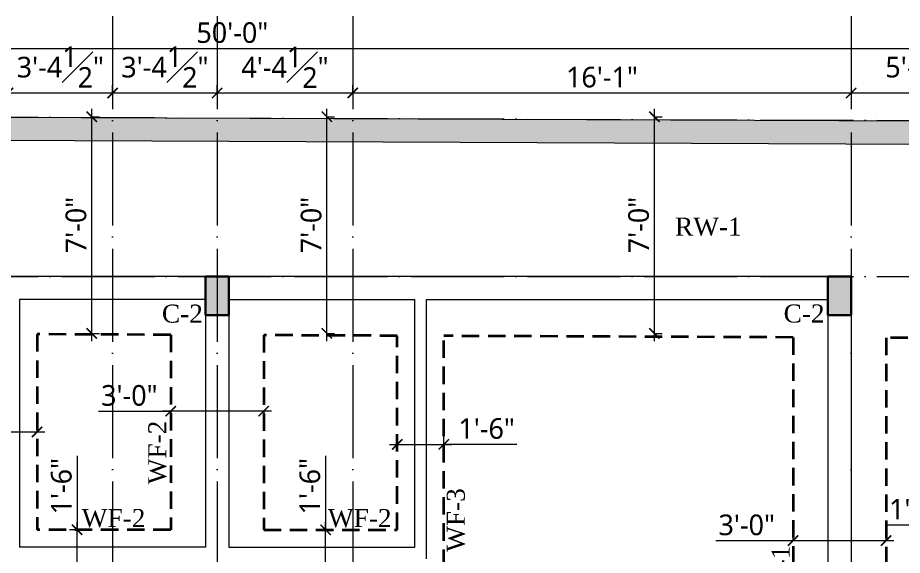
# Model space of a CAD drawing. Header units: inches. Extents: x 77090 to 90659, y -228139 to -226123.
# Drawn here: x 80036.6 to 80379.1, y -226775.8 to -226567.3 of the extents above; entities that cross this region are included whole.
import ezdxf

# ---------------------------------------------------------------- set-up
doc = ezdxf.new("R2010")
doc.units = ezdxf.units.IN
doc.header["$LTSCALE"] = 15
doc.header["$MEASUREMENT"] = 0
doc.header["$PDMODE"] = 66
doc.linetypes.add('ACAD_ISO04W100', pattern=[30, 24, -3, 0, -3])
doc.linetypes.add('DASHED', pattern=[0.75, 0.5, -0.25])
doc.layers.get('0').update_dxf_attribs({"lineweight": 25})
doc.layers.get('Defpoints').update_dxf_attribs({"lineweight": 25})
for name, color, linetype, lineweight in [('GRID', 8, 'Continuous', 13), ('HACH', 8, 'Continuous', 13), ('level', 7, 'Continuous', 13), ('S', 6, 'Continuous', 30), ('TEXTS', 41, 'Continuous', 13), ('TILE', 252, 'Continuous', 9), ('wall', 240, 'Continuous', 13)]:
    doc.layers.add(name, color=color, linetype=linetype, lineweight=lineweight)
doc.styles.add('ADE', font='', dxfattribs={"height": 6})
doc.styles.get("Standard").update_dxf_attribs({"font": 'trebuc.ttf'})
doc.styles.get('ADE').set_extended_font_data('Arial Rounded MT Bold')
doc.dimstyles.new('TARIQ', dxfattribs={"dimtxt": 6, "dimasz": 6, "dimexe": 6, "dimexo": 6, "dimgap": 2, "dimtad": 1, "dimdec": 1, "dimzin": 3, "dimdsep": 46, "dimlunit": 4, "dimtxsty": 'Standard', "dimblk": 'ARCHTICK', "dimcen": 0.09375, "dimdle": 6, "dimclrd": 256, "dimclre": 256, "dimclrt": 3, "dimadec": 1, "dimazin": 0, "dimtfac": 1, "dimtdec": 1, "dimtofl": 0, "dimtmove": 1, "dimatfit": 3, "dimldrblk": 'ARCHTICK', "dimfxl": 0, "dimfrac": 1, "dimtolj": 1, "dimtzin": 0, "dimlwd": -1, "dimlwe": -1, "dimarcsym": 0})
pattern_1 = [(50, (-19953.017, -254129.0324), (7.17260183, -0.62752135), [0.75, -8.25]), (355, (-19953.017, -254129.0324), (-1.38751334, 7.52192134), [0.6, -6.6]), (100.4514, (-19952.419, -254129.085), (5.7850938, 6.8943954), [0.6374019, -7.0114211]), (46.1842, (-19953.017, -254127.032), (10.6724105, -1.65519014), [1.125, -12.375]), (96.6356, (-19952.128, -254127.17), (9.3466271, 9.7411787), [0.9561029, -10.51713]), (351.1842, (-19953.017, -254127.032), (9.3466195, 9.741186), [0.9, -9.9]), (21, (-19952.017, -254127.5324), (5.96907052, -4.0261889), [0.75, -8.25]), (326, (-19952.017, -254127.5324), (2.4331533, 7.25150045), [0.6, -6.6]), (71.4514, (-19951.5196, -254127.868), (8.4022263, 3.22530497), [0.6374019, -7.0114211]), (37.5, (-19953.017, -254129.0324), (0.121598553, 3.32893854), [0, -6.52, 0, -6.7, 0, -6.625]), (7.5, (-19953.017, -254129.0324), (2.63069537, 3.94411712), [0, -3.82, 0, -6.37, 0, -2.525]), (327.5, (-19955.247, -254129.0324), (5.33822436, -0.22554872), [0, -2.5, 0, -7.8, 0, -10.35]), (317.5, (-19956.247, -254129.0324), (5.8318617, 1.00104982), [0, -3.25, 0, -5.18, 0, -7.35])]

# ---------------------------------------------------------------- blocks, each defined once
blk = doc.blocks.new('_ArchTick')
at = {"color": 0, "linetype": 'ByBlock', "lineweight": 5, "const_width": 0.15}
blk.add_lwpolyline([(-0.5, -0.5), (0.5, 0.5)], dxfattribs=at)
blk = doc.blocks.new('*D126')
at = {"layer": 'Defpoints', "color": 0, "ltscale": 10}
for p in [(80032.83, -226596.51), (80073.33, -226596.51), (80073.33, -226596.51)]:
    blk.add_point(p, dxfattribs=at)
at = {"layer": 'HACH', "ltscale": 10}
for p, q in [((80032.83, -226596.51), (80032.83, -226593.51)), ((80073.33, -226596.51), (80073.33, -226593.51)), ((80029.83, -226596.51), (80076.33, -226596.51))]:
    blk.add_line(p, q, dxfattribs=at)
at = {"layer": 'HACH', "ltscale": 10, "xscale": 4, "yscale": 4, "zscale": 4, "rotation": 180}
blk.add_blockref('_ArchTick', (80032.83, -226596.51), dxfattribs=at)
at = {"layer": 'HACH', "ltscale": 10, "xscale": 4, "yscale": 4, "zscale": 4}
blk.add_blockref('_ArchTick', (80073.33, -226596.51), dxfattribs=at)
at = {"layer": 'HACH', "color": 3, "ltscale": 10, "insert": (80053.08, -226586.48), "char_height": 8, "attachment_point": 5}
blk.add_mtext('\\A1;3\'-4{\\H1.000000x;\\S1#2;}"', dxfattribs=at)
blk = doc.blocks.new('*D127')
at = {"layer": 'Defpoints', "color": 0, "ltscale": 10}
for p in [(80073.33, -226596.51), (80113.83, -226596.51), (80113.83, -226599.99)]:
    blk.add_point(p, dxfattribs=at)
at = {"layer": 'HACH', "ltscale": 10}
for p, q in [((80073.33, -226596.51), (80073.33, -226593.51)), ((80113.83, -226596.69), (80113.83, -226593.51)), ((80070.33, -226596.51), (80116.83, -226596.51))]:
    blk.add_line(p, q, dxfattribs=at)
at = {"layer": 'HACH', "ltscale": 10, "xscale": 4, "yscale": 4, "zscale": 4, "rotation": 180}
blk.add_blockref('_ArchTick', (80073.33, -226596.51), dxfattribs=at)
at = {"layer": 'HACH', "ltscale": 10, "xscale": 4, "yscale": 4, "zscale": 4}
blk.add_blockref('_ArchTick', (80113.83, -226596.51), dxfattribs=at)
at = {"layer": 'HACH', "color": 3, "ltscale": 10, "insert": (80093.58, -226586.48), "char_height": 8, "attachment_point": 5}
blk.add_mtext('\\A1;3\'-4{\\H1.000000x;\\S1#2;}"', dxfattribs=at)
blk = doc.blocks.new('*D128')
at = {"layer": 'Defpoints', "color": 0, "ltscale": 10}
for p in [(80166.33, -226596.51), (80166.33, -226596.51), (80113.83, -226599.99)]:
    blk.add_point(p, dxfattribs=at)
at = {"layer": 'HACH', "ltscale": 10}
for p, q in [((80113.83, -226596.69), (80113.83, -226593.51)), ((80166.33, -226596.51), (80166.33, -226593.51)), ((80110.83, -226596.51), (80169.33, -226596.51))]:
    blk.add_line(p, q, dxfattribs=at)
at = {"layer": 'HACH', "ltscale": 10, "xscale": 4, "yscale": 4, "zscale": 4, "rotation": 180}
blk.add_blockref('_ArchTick', (80113.83, -226596.51), dxfattribs=at)
at = {"layer": 'HACH', "ltscale": 10, "xscale": 4, "yscale": 4, "zscale": 4}
blk.add_blockref('_ArchTick', (80166.33, -226596.51), dxfattribs=at)
at = {"layer": 'HACH', "color": 3, "ltscale": 10, "insert": (80140.08, -226586.53), "char_height": 8, "attachment_point": 5}
blk.add_mtext('\\A1;4\'-4{\\H1.000000x;\\S1#2;}"', dxfattribs=at)
blk = doc.blocks.new('*D129')
at = {"layer": 'Defpoints', "color": 0, "ltscale": 10}
for p in [(80166.33, -226596.51), (80359.33, -226596.51), (80359.33, -226596.51)]:
    blk.add_point(p, dxfattribs=at)
at = {"layer": 'HACH', "ltscale": 10}
for p, q in [((80166.33, -226596.51), (80166.33, -226593.51)), ((80163.33, -226596.51), (80362.33, -226596.51)), ((80359.33, -226596.51), (80359.33, -226599.51))]:
    blk.add_line(p, q, dxfattribs=at)
at = {"layer": 'HACH', "ltscale": 10, "xscale": 4, "yscale": 4, "zscale": 4, "rotation": 180}
blk.add_blockref('_ArchTick', (80166.33, -226596.51), dxfattribs=at)
at = {"layer": 'HACH', "ltscale": 10, "xscale": 4, "yscale": 4, "zscale": 4}
blk.add_blockref('_ArchTick', (80359.33, -226596.51), dxfattribs=at)
at = {"layer": 'HACH', "color": 3, "ltscale": 10, "insert": (80262.83, -226590.42), "char_height": 8, "attachment_point": 5}
blk.add_mtext('\\A1;16\'-1"', dxfattribs=at)
blk = doc.blocks.new('*D130')
at = {"layer": 'Defpoints', "color": 0, "ltscale": 10}
for p in [(80359.33, -226596.51), (80419.58, -226596.51), (80419.58, -226596.51)]:
    blk.add_point(p, dxfattribs=at)
at = {"layer": 'HACH', "ltscale": 10}
for p, q in [((80356.33, -226596.51), (80422.58, -226596.51)), ((80359.33, -226596.51), (80359.33, -226599.51)), ((80419.58, -226596.51), (80419.58, -226599.51))]:
    blk.add_line(p, q, dxfattribs=at)
at = {"layer": 'HACH', "ltscale": 10, "xscale": 4, "yscale": 4, "zscale": 4, "rotation": 180}
blk.add_blockref('_ArchTick', (80359.33, -226596.51), dxfattribs=at)
at = {"layer": 'HACH', "ltscale": 10, "xscale": 4, "yscale": 4, "zscale": 4}
blk.add_blockref('_ArchTick', (80419.58, -226596.51), dxfattribs=at)
at = {"layer": 'HACH', "color": 3, "ltscale": 10, "insert": (80389.45, -226586.48), "char_height": 8, "attachment_point": 5}
blk.add_mtext('\\A1;5\'-0{\\H1.000000x;\\S1#2;}"', dxfattribs=at)
blk = doc.blocks.new('*D131')
at = {"layer": 'Defpoints', "color": 0, "ltscale": 10}
for p in [(79819.83, -226579.22), (80419.58, -226579.22), (80419.58, -226579.22)]:
    blk.add_point(p, dxfattribs=at)
at = {"layer": 'HACH', "ltscale": 10}
for p, q in [((79819.83, -226579.22), (79819.83, -226576.22)), ((80419.58, -226579.22), (80419.58, -226576.22)), ((79816.83, -226579.22), (80422.58, -226579.22))]:
    blk.add_line(p, q, dxfattribs=at)
at = {"layer": 'HACH', "ltscale": 10, "xscale": 4, "yscale": 4, "zscale": 4, "rotation": 180}
blk.add_blockref('_ArchTick', (79819.83, -226579.22), dxfattribs=at)
at = {"layer": 'HACH', "ltscale": 10, "xscale": 4, "yscale": 4, "zscale": 4}
blk.add_blockref('_ArchTick', (80419.58, -226579.22), dxfattribs=at)
at = {"layer": 'HACH', "color": 3, "ltscale": 10, "insert": (80119.7, -226573.15), "char_height": 8, "attachment_point": 5}
blk.add_mtext('\\A1;50\'-0"', dxfattribs=at)
blk = doc.blocks.new('*D135')
at = {"layer": 'Defpoints', "color": 0, "ltscale": 10}
for p in [(80278.5, -226605.71), (80283.11, -226605.71), (80278.14, -226689.71)]:
    blk.add_point(p, dxfattribs=at)
at = {"layer": 'HACH', "ltscale": 10}
for p, q in [((80283.11, -226692.71), (80283.11, -226602.71)), ((80282.93, -226605.71), (80286.11, -226605.71)), ((80282.93, -226689.71), (80286.11, -226689.71))]:
    blk.add_line(p, q, dxfattribs=at)
at = {"layer": 'HACH', "ltscale": 10, "xscale": 4, "yscale": 4, "zscale": 4}
for p, rotation in [((80283.11, -226605.71), 90), ((80283.11, -226689.71), 270)]:
    blk.add_blockref('_ArchTick', p, dxfattribs=dict(at, rotation=rotation))
at = {"layer": 'HACH', "color": 3, "ltscale": 10, "insert": (80277.04, -226647.71), "char_height": 8, "attachment_point": 5, "rotation": 90}
blk.add_mtext('\\A1;7\'-0"', dxfattribs=at)
blk = doc.blocks.new('*D136')
at = {"layer": 'Defpoints', "color": 0, "ltscale": 10}
for p in [(80151.69, -226605.71), (80156.31, -226605.71), (80151.34, -226689.71)]:
    blk.add_point(p, dxfattribs=at)
at = {"layer": 'HACH', "ltscale": 10}
for p, q in [((80156.31, -226692.71), (80156.31, -226602.71)), ((80156.13, -226605.71), (80159.31, -226605.71)), ((80156.13, -226689.71), (80159.31, -226689.71))]:
    blk.add_line(p, q, dxfattribs=at)
at = {"layer": 'HACH', "ltscale": 10, "xscale": 4, "yscale": 4, "zscale": 4}
for p, rotation in [((80156.31, -226605.71), 90), ((80156.31, -226689.71), 270)]:
    blk.add_blockref('_ArchTick', p, dxfattribs=dict(at, rotation=rotation))
at = {"layer": 'HACH', "color": 3, "ltscale": 10, "insert": (80150.24, -226647.71), "char_height": 8, "attachment_point": 5, "rotation": 90}
blk.add_mtext('\\A1;7\'-0"', dxfattribs=at)
blk = doc.blocks.new('*D137')
at = {"layer": 'Defpoints', "color": 0, "ltscale": 10}
for p in [(80060.64, -226605.71), (80065.25, -226605.71), (80060.28, -226689.71)]:
    blk.add_point(p, dxfattribs=at)
at = {"layer": 'HACH', "ltscale": 10}
for p, q in [((80065.25, -226692.71), (80065.25, -226602.71)), ((80065.07, -226605.71), (80068.25, -226605.71)), ((80065.07, -226689.71), (80068.25, -226689.71))]:
    blk.add_line(p, q, dxfattribs=at)
at = {"layer": 'HACH', "ltscale": 10, "xscale": 4, "yscale": 4, "zscale": 4}
for p, rotation in [((80065.25, -226605.71), 90), ((80065.25, -226689.71), 270)]:
    blk.add_blockref('_ArchTick', p, dxfattribs=dict(at, rotation=rotation))
at = {"layer": 'HACH', "color": 3, "ltscale": 10, "insert": (80059.18, -226647.71), "char_height": 8, "attachment_point": 5, "rotation": 90}
blk.add_mtext('\\A1;7\'-0"', dxfattribs=at)
blk = doc.blocks.new('*D191')
at = {"layer": 'Defpoints', "color": 0, "ltscale": 10}
for p in [(80026.08, -226727.95), (80026.08, -226727.95), (80044.08, -226727.95)]:
    blk.add_point(p, dxfattribs=at)
at = {"layer": 'HACH', "ltscale": 10}
for p, q in [((79997.64, -226727.95), (80026.08, -226727.95)), ((80047.08, -226727.95), (80023.08, -226727.95)), ((80026.08, -226727.95), (80026.08, -226724.95)), ((80044.08, -226727.95), (80044.08, -226724.95))]:
    blk.add_line(p, q, dxfattribs=at)
at = {"layer": 'HACH', "ltscale": 10, "xscale": 4, "yscale": 4, "zscale": 4, "rotation": 180}
blk.add_blockref('_ArchTick', (80026.08, -226727.95), dxfattribs=at)
at = {"layer": 'HACH', "ltscale": 10, "xscale": 4, "yscale": 4, "zscale": 4}
blk.add_blockref('_ArchTick', (80044.08, -226727.95), dxfattribs=at)
at = {"layer": 'HACH', "color": 3, "ltscale": 10, "insert": (80009.37, -226721.87), "char_height": 8, "attachment_point": 5}
blk.add_mtext('\\A1;1\'-6"', dxfattribs=at)
blk = doc.blocks.new('*D139')
at = {"layer": 'Defpoints', "color": 0, "ltscale": 10}
for p in [(80059.59, -226765.87), (80059.59, -226765.87), (80059.59, -226783.87)]:
    blk.add_point(p, dxfattribs=at)
at = {"layer": 'HACH', "ltscale": 10}
for p, q in [((80059.59, -226737.23), (80059.59, -226765.87)), ((80059.59, -226786.87), (80059.59, -226762.87)), ((80059.59, -226765.87), (80056.59, -226765.87)), ((80059.59, -226783.87), (80056.59, -226783.87))]:
    blk.add_line(p, q, dxfattribs=at)
at = {"layer": 'HACH', "ltscale": 10, "xscale": 4, "yscale": 4, "zscale": 4}
for p, rotation in [((80059.59, -226765.87), 90), ((80059.59, -226783.87), 270)]:
    blk.add_blockref('_ArchTick', p, dxfattribs=dict(at, rotation=rotation))
at = {"layer": 'HACH', "color": 3, "ltscale": 10, "insert": (80053.51, -226748.96), "char_height": 8, "attachment_point": 5, "rotation": 90}
blk.add_mtext('\\A1;1\'-6"', dxfattribs=at)
blk = doc.blocks.new('*D140')
at = {"layer": 'Defpoints', "color": 0, "ltscale": 10}
for p in [(80155.83, -226765.87), (80155.83, -226765.87), (80155.83, -226783.87)]:
    blk.add_point(p, dxfattribs=at)
at = {"layer": 'HACH', "ltscale": 10}
for p, q in [((80155.83, -226737.23), (80155.83, -226765.87)), ((80155.83, -226786.87), (80155.83, -226762.87)), ((80155.83, -226765.87), (80152.83, -226765.87)), ((80155.83, -226783.87), (80152.83, -226783.87))]:
    blk.add_line(p, q, dxfattribs=at)
at = {"layer": 'HACH', "ltscale": 10, "xscale": 4, "yscale": 4, "zscale": 4}
for p, rotation in [((80155.83, -226765.87), 90), ((80155.83, -226783.87), 270)]:
    blk.add_blockref('_ArchTick', p, dxfattribs=dict(at, rotation=rotation))
at = {"layer": 'HACH', "color": 3, "ltscale": 10, "insert": (80149.74, -226748.96), "char_height": 8, "attachment_point": 5, "rotation": 90}
blk.add_mtext('\\A1;1\'-6"', dxfattribs=at)
blk = doc.blocks.new('*D141')
at = {"layer": 'Defpoints', "color": 0, "ltscale": 10}
for p in [(80095.83, -226714.98), (80131.83, -226714.98), (80095.83, -226719.88)]:
    blk.add_point(p, dxfattribs=at)
at = {"layer": 'HACH', "ltscale": 10}
for p, q in [((80067.84, -226719.88), (80095.83, -226719.88)), ((80134.83, -226719.88), (80092.83, -226719.88)), ((80095.83, -226719.7), (80095.83, -226722.88)), ((80131.83, -226719.7), (80131.83, -226722.88))]:
    blk.add_line(p, q, dxfattribs=at)
at = {"layer": 'HACH', "ltscale": 10, "xscale": 4, "yscale": 4, "zscale": 4, "rotation": 180}
blk.add_blockref('_ArchTick', (80095.83, -226719.88), dxfattribs=at)
at = {"layer": 'HACH', "ltscale": 10, "xscale": 4, "yscale": 4, "zscale": 4}
blk.add_blockref('_ArchTick', (80131.83, -226719.88), dxfattribs=at)
at = {"layer": 'HACH', "color": 3, "ltscale": 10, "insert": (80079.82, -226713.81), "char_height": 8, "attachment_point": 5}
blk.add_mtext('\\A1;3\'-0"', dxfattribs=at)
blk = doc.blocks.new('*D193')
at = {"layer": 'Defpoints', "color": 0, "ltscale": 10}
for p in [(80183.58, -226732.74), (80201.58, -226732.74), (80201.58, -226732.74)]:
    blk.add_point(p, dxfattribs=at)
at = {"layer": 'HACH', "ltscale": 10}
for p, q in [((80183.58, -226732.74), (80183.58, -226729.74)), ((80201.58, -226732.74), (80201.58, -226729.74)), ((80180.58, -226732.74), (80204.58, -226732.74)), ((80229.9, -226732.74), (80201.58, -226732.74))]:
    blk.add_line(p, q, dxfattribs=at)
at = {"layer": 'HACH', "ltscale": 10, "xscale": 4, "yscale": 4, "zscale": 4, "rotation": 180}
blk.add_blockref('_ArchTick', (80183.58, -226732.74), dxfattribs=at)
at = {"layer": 'HACH', "ltscale": 10, "xscale": 4, "yscale": 4, "zscale": 4}
blk.add_blockref('_ArchTick', (80201.58, -226732.74), dxfattribs=at)
at = {"layer": 'HACH', "color": 3, "ltscale": 10, "insert": (80218.16, -226726.65), "char_height": 8, "attachment_point": 5}
blk.add_mtext('\\A1;1\'-6"', dxfattribs=at)
blk = doc.blocks.new('*D195')
at = {"layer": 'Defpoints', "color": 0, "ltscale": 10}
for p in [(80336.83, -226770.07), (80372.83, -226770.07), (80372.83, -226770.07)]:
    blk.add_point(p, dxfattribs=at)
at = {"layer": 'HACH', "ltscale": 10}
for p, q in [((80336.83, -226770.07), (80336.83, -226767.07)), ((80372.83, -226770.07), (80372.83, -226767.07)), ((80306.91, -226770.07), (80336.83, -226770.07)), ((80333.83, -226770.07), (80375.83, -226770.07))]:
    blk.add_line(p, q, dxfattribs=at)
at = {"layer": 'HACH', "ltscale": 10, "xscale": 4, "yscale": 4, "zscale": 4, "rotation": 180}
blk.add_blockref('_ArchTick', (80336.83, -226770.07), dxfattribs=at)
at = {"layer": 'HACH', "ltscale": 10, "xscale": 4, "yscale": 4, "zscale": 4}
blk.add_blockref('_ArchTick', (80372.83, -226770.07), dxfattribs=at)
at = {"layer": 'HACH', "color": 3, "ltscale": 10, "insert": (80318.89, -226764), "char_height": 8, "attachment_point": 5}
blk.add_mtext('\\A1;3\'-0"', dxfattribs=at)
blk = doc.blocks.new('*D196')
at = {"layer": 'Defpoints', "color": 0, "ltscale": 10}
for p in [(80401.58, -226764), (80419.58, -226764), (80419.58, -226764)]:
    blk.add_point(p, dxfattribs=at)
at = {"layer": 'HACH', "ltscale": 10}
for p, q in [((80419.58, -226764), (80419.58, -226761)), ((80373.18, -226764), (80401.58, -226764)), ((80398.58, -226764), (80422.58, -226764)), ((80401.58, -226764), (80401.58, -226767))]:
    blk.add_line(p, q, dxfattribs=at)
at = {"layer": 'HACH', "ltscale": 10, "xscale": 4, "yscale": 4, "zscale": 4, "rotation": 180}
blk.add_blockref('_ArchTick', (80401.58, -226764), dxfattribs=at)
at = {"layer": 'HACH', "ltscale": 10, "xscale": 4, "yscale": 4, "zscale": 4}
blk.add_blockref('_ArchTick', (80419.58, -226764), dxfattribs=at)
at = {"layer": 'HACH', "color": 3, "ltscale": 10, "insert": (80384.91, -226757.92), "char_height": 8, "attachment_point": 5}
blk.add_mtext('\\A1;1\'-6"', dxfattribs=at)

msp = doc.modelspace()

# ---------------------------------------------------------------- hatches: boundary and pattern name
at = {"layer": 'HACH', "ltscale": 10}
for points in [[(80118.33, -226667.62), (80109.33, -226667.62), (80109.33, -226682.62), (80118.33, -226682.62)], [(80359.33, -226667.62), (80350.33, -226667.62), (80350.33, -226682.62), (80359.33, -226682.62)]]:
    msp.add_hatch(color=256, dxfattribs=at).paths.add_polyline_path(points)
at = {"layer": 'TILE', "ltscale": 2.1}
h = msp.add_hatch(dxfattribs=at)
h.set_pattern_fill('AR-CONC', color=256, style=0)
h.set_pattern_definition(pattern_1)
h.paths.add_polyline_path([(80015.22, -226605.92), (79819.83, -226605.1), (79819.83, -226676.62), (79828.83, -226676.62), (79828.83, -226614.14), (80015.22, -226614.92)])
h.paths.add_polyline_path([(80123.18, -226606.37), (80015.22, -226605.92), (80015.22, -226614.92), (80123.18, -226615.37)])
h.paths.add_polyline_path([(80072.38, -226613.31), (80155.95, -226613.31), (80155.95, -226639.63), (80072.38, -226639.63)], flags=9)
h = msp.add_hatch(dxfattribs=at)
h.set_pattern_fill('AR-CONC', color=256, style=0)
h.set_pattern_definition(pattern_1)
h.paths.add_polyline_path([(80419.58, -226607.62), (80123.18, -226606.37), (80123.18, -226615.37), (80410.58, -226616.58), (80410.58, -226676.62), (80419.58, -226676.62)])
h.paths.add_polyline_path([(80072.38, -226613.31), (80155.95, -226613.31), (80155.95, -226639.63), (80072.38, -226639.63)], flags=9)

# ---------------------------------------------------------------- linework, layer by layer
at = {"layer": 'GRID', "linetype": 'ACAD_ISO04W100', "ltscale": 0.1}
for p, q in [((80073.33, -226566.73), (80073.33, -227281.88)), ((80113.83, -226566.73), (80113.83, -226952.1)), ((80166.33, -226566.73), (80166.33, -227396.86)), ((80359.33, -226566.73), (80359.33, -227716.13)), ((79783.02, -226604.96), (80444.16, -226607.38)), ((79783.02, -226667.62), (80444.16, -226667.62))]:
    msp.add_line(p, q, dxfattribs=at)
at = {"layer": 'level', "linetype": 'DASHED', "lineweight": 35, "ltscale": 0.9}
for p, q in [((80044.08, -226690.04), (80044.08, -226765.87)), ((80095.83, -226690.26), (80044.08, -226690.04)), ((80095.83, -226690.26), (80095.83, -226765.87)), ((80131.83, -226690.41), (80131.83, -226765.87)), ((80183.58, -226690.63), (80131.83, -226690.41)), ((80183.58, -226765.87), (80183.58, -226690.63)), ((80201.58, -226840.98), (80201.58, -226690.7)), ((80336.83, -226691.27), (80201.58, -226690.7)), ((80336.83, -226691.27), (80336.83, -226855.12)), ((80372.83, -226691.42), (80372.83, -227521.12)), ((80401.58, -226691.54), (80372.83, -226691.42)), ((80095.83, -226765.87), (80044.08, -226765.87)), ((80131.83, -226765.87), (80183.58, -226765.87))]:
    msp.add_line(p, q, dxfattribs=at)
at = {"layer": 'S'}
for points in [[(80109.33, -226667.62), (80118.33, -226667.62), (80118.33, -226682.62), (80109.33, -226682.62)], [(80350.33, -226667.62), (80359.33, -226667.62), (80359.33, -226682.62), (80350.33, -226682.62)]]:
    msp.add_lwpolyline(points, close=True, dxfattribs=at)
at = {"layer": 'wall'}
for p, q in [((80419.58, -226607.62), (79819.83, -226605.1)), ((80410.58, -226616.58), (79828.83, -226614.14)), ((80359.33, -226667.62), (79879.83, -226667.62)), ((80359.33, -226667.62), (80359.33, -227507.62)), ((80109.33, -226676.62), (80037.33, -226676.62)), ((80037.33, -226676.62), (80037.33, -226772.62)), ((80109.33, -226676.62), (80109.33, -226772.62)), ((80118.33, -226676.62), (80190.33, -226676.62)), ((80118.33, -226676.62), (80118.33, -226772.62)), ((80190.33, -226772.62), (80190.33, -226676.62)), ((80194.83, -226676.62), (80350.33, -226676.62)), ((80194.83, -226777.12), (80194.83, -226676.62)), ((80350.33, -226676.62), (80350.33, -226868.62)), ((80109.33, -226772.62), (80037.33, -226772.62)), ((80118.33, -226772.62), (80190.33, -226772.62))]:
    msp.add_line(p, q, dxfattribs=at)

# ---------------------------------------------------------------- texts
at = {"layer": 'TEXTS', "linetype": 'ByBlock', "char_height": 7, "width": 2031.6666, "attachment_point": 1, "style": 'ADE'}
for s, insert in [('{\\fTimes New Roman Baltic|b0|i0|c0|p18;RW-1}', (80291.12, -226644.83)), ('{\\fTimes New Roman Baltic|b0|i0|c0|p18;C-2}', (80092.43, -226678.55)), ('{\\fTimes New Roman Baltic|b0|i0|c0|p18;C-2}', (80333.17, -226678.5)), ('{\\fTimes New Roman Baltic|b0|i0|c0|p18;WF-2}', (80061.36, -226757.81)), ('{\\fTimes New Roman Baltic|b0|i0|c0|p18;WF-2}', (80156.69, -226757.81))]:
    msp.add_mtext(s, dxfattribs=dict(at, insert=insert))
at = {"layer": 'TEXTS', "linetype": 'ByBlock', "char_height": 7, "width": 2031.6666, "attachment_point": 1, "rotation": 90, "style": 'ADE'}
for s, insert in [('{\\fTimes New Roman Baltic|b0|i0|c0|p18;WF-2}', (80087.12, -226748.22)), ('{\\fTimes New Roman Baltic|b0|i0|c0|p18;WF-3}', (80202.72, -226774.41)), ('{\\fTimes New Roman Baltic|b0|i0|c0|p18;WF-1}', (80328.52, -226796.64))]:
    msp.add_mtext(s, dxfattribs=dict(at, insert=insert))

# ---------------------------------------------------------------- dimensions: what is measured, and where the dimension line sits
at = {"layer": 'HACH', "ltscale": 10}
for base, p1, p2, picture, middle in [((80419.581, -226579.2207), (79819.8263, -226579.2207), (80419.581, -226579.2207), '*D131', (80119.7036, -226573.1506)), ((80073.33, -226596.51), (80032.83, -226596.51), (80073.33, -226596.51), '*D126', (80053.08, -226586.48)), ((80113.83, -226596.51), (80073.33, -226596.51), (80113.83, -226599.99), '*D127', (80093.58, -226586.48)), ((80166.33, -226596.51), (80113.83, -226599.99), (80166.33, -226596.51), '*D128', (80140.08, -226586.53)), ((80419.581, -226596.5074), (80359.3263, -226596.5074), (80419.581, -226596.5074), '*D130', (80389.4536, -226586.4751)), ((80359.33, -226596.51), (80166.33, -226596.51), (80359.33, -226596.51), '*D129', (80262.83, -226590.42))]:
    dim = msp.add_linear_dim(base=base, p1=p1, p2=p2, dimstyle='TARIQ', override={"dimtxt": 8, "dimasz": 4, "dimexe": 3, "dimexo": 3, "dimdle": 3, "dimfxl": 0.18, "dimfxlon": 1, "dimarcsym": 1}, dxfattribs=at)
    dim.commit()
    dim.dimension.update_dxf_attribs({"geometry": picture, "text_midpoint": middle})
for base, p1, p2, picture, middle in [((80065.25, -226605.71), (80060.28, -226689.71), (80060.64, -226605.71), '*D137', (80059.18, -226647.71)), ((80156.31, -226605.71), (80151.34, -226689.71), (80151.69, -226605.71), '*D136', (80150.24, -226647.71)), ((80283.11, -226605.71), (80278.14, -226689.71), (80278.5, -226605.71), '*D135', (80277.04, -226647.71))]:
    dim = msp.add_linear_dim(base=base, p1=p1, p2=p2, angle=90, dimstyle='TARIQ', override={"dimtxt": 8, "dimasz": 4, "dimexe": 3, "dimexo": 3, "dimdle": 3, "dimfxl": 0.18, "dimfxlon": 1, "dimarcsym": 1}, dxfattribs=at)
    dim.commit()
    dim.dimension.update_dxf_attribs({"geometry": picture, "text_midpoint": middle})
for base, p1, p2, picture, middle in [((80095.83, -226719.88), (80131.83, -226714.98), (80095.83, -226714.98), '*D141', (80079.82, -226713.81)), ((80026.08, -226727.95), (80044.08, -226727.95), (80026.08, -226727.95), '*D191', (80009.37, -226729.71)), ((80201.58, -226732.74), (80183.58, -226732.74), (80201.58, -226732.74), '*D193', (80218.16, -226735.5)), ((80419.58, -226764), (80401.58, -226764), (80419.58, -226764), '*D196', (80384.91, -226766.09)), ((80372.83, -226770.07), (80336.83, -226770.07), (80372.83, -226770.07), '*D195', (80318.89, -226764))]:
    dim = msp.add_linear_dim(base=base, p1=p1, p2=p2, dimstyle='TARIQ', override={"dimtxt": 8, "dimasz": 4, "dimexe": 3, "dimexo": 3, "dimdle": 3, "dimfxl": 0.18, "dimfxlon": 1, "dimarcsym": 1}, dxfattribs=at)
    dim.commit()
    dim.dimension.update_dxf_attribs({"geometry": picture, "text_midpoint": middle, "dimtype": 128})
for base, p1, p2, picture, middle in [((80059.59, -226765.87), (80059.59, -226783.87), (80059.59, -226765.87), '*D139', (80060.64, -226748.96)), ((80155.83, -226765.87), (80155.83, -226783.87), (80155.83, -226765.87), '*D140', (80156.87, -226748.96))]:
    dim = msp.add_linear_dim(base=base, p1=p1, p2=p2, angle=90, dimstyle='TARIQ', override={"dimtxt": 8, "dimasz": 4, "dimexe": 3, "dimexo": 3, "dimdle": 3, "dimfxl": 0.18, "dimfxlon": 1, "dimarcsym": 1}, dxfattribs=at)
    dim.commit()
    dim.dimension.update_dxf_attribs({"geometry": picture, "text_midpoint": middle, "dimtype": 128})

doc.saveas('drawing.dxf')
